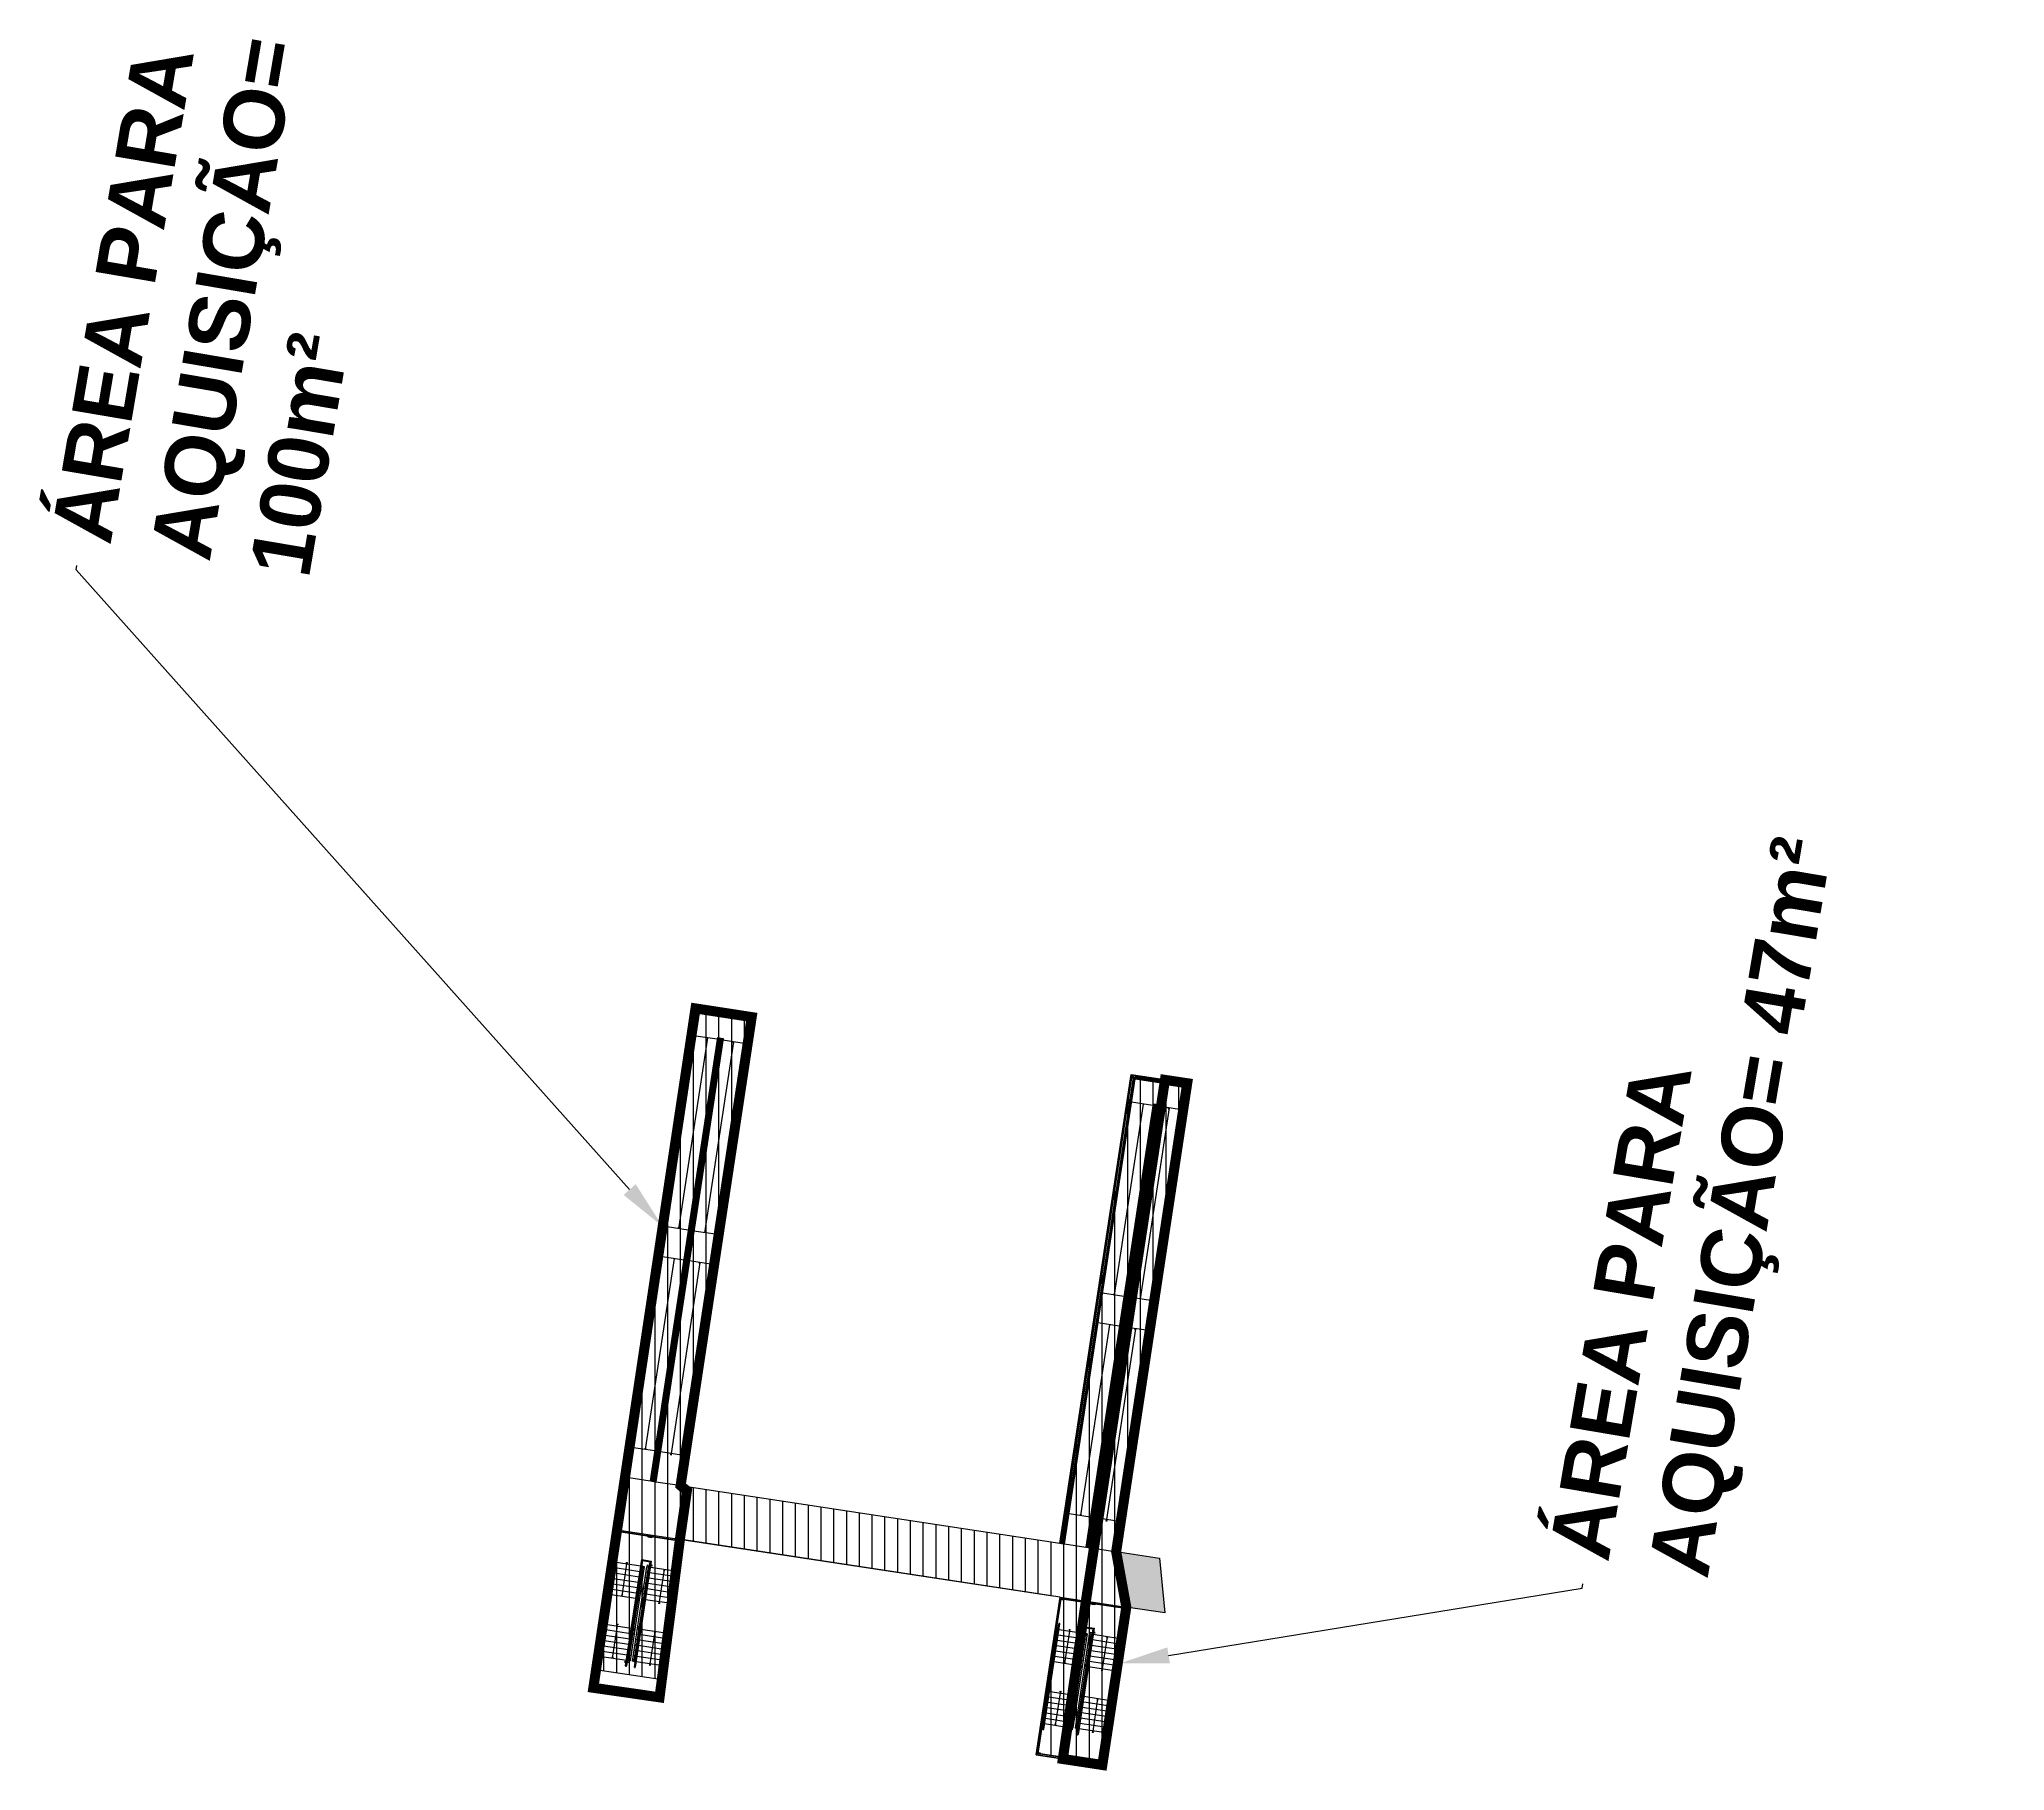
# Model space of a CAD drawing. Header units: metres. Extents: x 292198 to 326394, y 7397335 to 7462838.
# Drawn here: x 296116.2 to 296213.9, y 7457149.8 to 7457235.9 of the extents above; entities that cross this region are included whole.
import ezdxf
from ezdxf import colors
from ezdxf.entities.mleader import LeaderData, LeaderLine
from ezdxf.math import Vec2, Vec3

# ---------------------------------------------------------------- set-up
doc = ezdxf.new("R2010")
doc.units = ezdxf.units.M
doc.layers.get('0').update_dxf_attribs({"color": 5})
for name, color, linetype in [('_CALÇADA A CONSTRUIR', 9, 'Continuous'), ('_PASSARELA A CONSTRUIR', 230, 'Continuous'), ('_TEXTOS PASSARELAS', 2, 'Continuous'), ('_ÁREAA DE AQUISIÇÃO', 2, 'Continuous'), ('ARQ-ALV-BXA', 7, 'Continuous'), ('ARQ-AUX', 1, 'Continuous'), ('ARQ-AUX-02', 7, 'Continuous'), ('ARQ-TXT-QDA', 2, 'Continuous')]:
    doc.layers.add(name, color=color, linetype=linetype)
doc.styles.add('ARIAL', font='arial.ttf')
doc.styles.add('Cota', font='romans.shx')

# ---------------------------------------------------------------- blocks, each defined once
blk = doc.blocks.new('A$C0FA2317C')
at = {"layer": 'ARQ-AUX'}
h = blk.add_hatch(color=230, dxfattribs=at)
edge = h.paths.add_edge_path()
edge.add_arc((11.11, 2.017), 0.0136, 180, 540, ccw=False)
h = blk.add_hatch(color=230, dxfattribs=at)
edge = h.paths.add_edge_path()
edge.add_arc((22.21, 2.017), 0.0136, 180, 540, ccw=False)
h = blk.add_hatch(color=230, dxfattribs=at)
edge = h.paths.add_edge_path()
edge.add_arc((1.51, 0.711), 0.0136, 180, 540, ccw=False)
at = {"layer": 'ARQ-ALV-BXA', "color": 230, "ltscale": 5}
for p, q in [((1.6, 2.7), (0.01, 2.7)), ((3.2, 2.7), (1.61, 2.7)), ((22.205, 2.7), (3.21, 2.7)), ((23.56, 2.7), (22.214, 2.7)), ((23.56, 0), (23.56, 2.7)), ((23.56, 0), (23.56, 2.7)), ((1.6, 1.35), (0.01, 1.35)), ((3.2, 1.35), (1.61, 1.35)), ((22.205, 1.35), (3.21, 1.35)), ((21.868, 1.35), (3.226, 1.35)), ((23.56, 0), (0.005, 0))]:
    blk.add_line(p, q, dxfattribs=at)
at = {"layer": 'ARQ-ALV-BXA', "color": 230, "ltscale": 10}
for p, q in [((1.51, 1.529), (1.51, 2.596)), ((11.11, 1.529), (11.11, 2.596)), ((12.61, 1.529), (12.61, 2.596)), ((22.21, 1.529), (22.21, 2.596)), ((1.51, 0.179), (1.51, 1.246)), ((11.11, 0.179), (11.11, 1.246)), ((12.61, 0.179), (12.61, 1.246)), ((22.21, 0.179), (22.21, 1.246))]:
    blk.add_line(p, q, dxfattribs=at)
for points in [[(0.005, 2.596), (0.005, 1.529)], [(0.005, 1.246), (0.005, 0.179)], [(0.005, 0.025), (0.005, 0)]]:
    blk.add_lwpolyline(points, dxfattribs=at)
at = {"layer": 'ARQ-AUX', "color": 230}
for points in [[(0.105, 2.795), (0.105, 2.825), (0, 2.825), (0, 2.795)], [(0.01, 2.725), (0.105, 2.725), (0.105, 2.755)], [(1.61, 2.825), (1.505, 2.825), (1.505, 2.795)], [(1.505, 2.755), (1.505, 2.725), (1.6, 2.725)], [(1.573, 2.045), (1.51, 2.017)], [(11.11, 2.017), (1.51, 2.017)], [(1.573, 1.99), (1.51, 2.017)], [(1.705, 2.795), (1.705, 2.825), (1.61, 2.825)], [(1.61, 2.725), (1.705, 2.725), (1.705, 2.755)], [(3.21, 2.825), (3.105, 2.825), (3.105, 2.795)], [(3.105, 2.755), (3.105, 2.725), (3.2, 2.725)], [(3.305, 2.795), (3.305, 2.825), (3.21, 2.825)], [(3.21, 2.725), (3.305, 2.725), (3.305, 2.755)], [(12.668, 2.045), (12.605, 2.017)], [(12.668, 1.99), (12.605, 2.017)], [(22.21, 2.017), (12.61, 2.017)], [(22.214, 2.825), (22.11, 2.825), (22.11, 2.795)], [(22.11, 2.755), (22.11, 2.725), (22.205, 2.725)], [(22.31, 2.795), (22.31, 2.825), (22.214, 2.825)], [(22.214, 2.725), (22.31, 2.725), (22.31, 2.755)], [(23.535, 2.725), (23.535, 2.825), (23.43, 2.825), (23.43, 2.795)], [(23.43, 2.755), (23.43, 2.725), (23.535, 2.725)], [(23.465, 2.5), (23.435, 2.5), (23.435, 2.7), (23.535, 2.7), (23.535, 2.5), (23.505, 2.5)], [(0.105, 1.445), (0.105, 1.475), (0.01, 1.475)], [(0.01, 1.375), (0.105, 1.375), (0.105, 1.405)], [(1.6, 1.475), (1.505, 1.475), (1.505, 1.445)], [(1.505, 1.405), (1.505, 1.375), (1.6, 1.375)], [(1.705, 1.445), (1.705, 1.475), (1.61, 1.475)], [(1.61, 1.375), (1.705, 1.375), (1.705, 1.405)], [(3.2, 1.475), (3.105, 1.475), (3.105, 1.445)], [(3.105, 1.405), (3.105, 1.375), (3.2, 1.375)], [(3.305, 1.445), (3.305, 1.475), (3.21, 1.475)], [(3.21, 1.375), (3.305, 1.375), (3.305, 1.405)], [(22.205, 1.475), (22.11, 1.475), (22.11, 1.445)], [(22.11, 1.405), (22.11, 1.375), (22.205, 1.375)], [(23.435, 1.33), (23.435, 1.425), (23.465, 1.425)], [(23.465, 1.225), (23.435, 1.225), (23.435, 1.32)], [(23.505, 1.425), (23.535, 1.425), (23.535, 1.225), (23.505, 1.225)], [(0, 0.055), (0, 0.025), (0.105, 0.025), (0.105, 0.055)], [(0.105, 0.095), (0.105, 0.125), (0.01, 0.125)], [(1.6, 0.125), (1.505, 0.125), (1.505, 0.095)], [(1.505, 0.055), (1.505, 0.025), (1.61, 0.025)], [(11.11, 0.711), (1.51, 0.711)], [(1.705, 0.095), (1.705, 0.125), (1.61, 0.125)], [(1.61, 0.025), (1.705, 0.025), (1.705, 0.055)], [(3.2, 0.125), (3.105, 0.125), (3.105, 0.095)], [(3.105, 0.055), (3.105, 0.025), (3.21, 0.025)], [(3.305, 0.095), (3.305, 0.125), (3.21, 0.125)], [(3.21, 0.025), (3.305, 0.025), (3.305, 0.055)], [(11.047, 0.739), (11.11, 0.711)], [(11.047, 0.684), (11.11, 0.711)], [(22.21, 0.711), (12.61, 0.711)], [(22.205, 0.125), (22.11, 0.125), (22.11, 0.095)], [(22.11, 0.055), (22.11, 0.025), (22.214, 0.025)], [(22.147, 0.739), (22.21, 0.711)], [(22.147, 0.684), (22.21, 0.711)], [(22.31, 0.095), (22.31, 0.125), (22.214, 0.125)], [(22.214, 0.025), (22.31, 0.025), (22.31, 0.055)], [(23.435, 0.055), (23.435, 0), (23.535, 0), (23.535, 0.2), (23.505, 0.2)], [(23.465, 0.2), (23.435, 0.2), (23.435, 0.095)]]:
    blk.add_lwpolyline(points, dxfattribs=at)
for points in [[(0.01, 2.755), (0, 2.755), (0, 2.64), (0.01, 2.64)], [(1.61, 2.755), (1.6, 2.755), (1.6, 2.64), (1.61, 2.64)], [(3.21, 2.755), (3.2, 2.755), (3.2, 2.64), (3.21, 2.64)], [(22.214, 2.755), (22.205, 2.755), (22.205, 2.64), (22.214, 2.64)], [(0.01, 1.445), (0, 1.445), (0, 1.485), (0.01, 1.485)], [(0.01, 1.405), (0, 1.405), (0, 1.29), (0.01, 1.29)], [(1.61, 1.445), (1.6, 1.445), (1.6, 1.485), (1.61, 1.485)], [(1.61, 1.405), (1.6, 1.405), (1.6, 1.29), (1.61, 1.29)], [(3.21, 1.445), (3.2, 1.445), (3.2, 1.485), (3.21, 1.485)], [(3.21, 1.405), (3.2, 1.405), (3.2, 1.29), (3.21, 1.29)], [(22.214, 1.445), (22.205, 1.445), (22.205, 1.485), (22.214, 1.485)], [(22.214, 1.405), (22.205, 1.405), (22.205, 1.29), (22.214, 1.29)], [(23.425, 1.33), (23.465, 1.33), (23.465, 1.32), (23.425, 1.32)], [(0.01, 0.095), (0, 0.095), (0, 0.135), (0.01, 0.135)], [(1.61, 0.095), (1.6, 0.095), (1.6, 0.135), (1.61, 0.135)], [(3.21, 0.095), (3.2, 0.095), (3.2, 0.135), (3.21, 0.135)], [(22.214, 0.095), (22.205, 0.095), (22.205, 0.135), (22.214, 0.135)]]:
    blk.add_lwpolyline(points, close=True, dxfattribs=at)
for centre in [(11.11, 2.017), (22.21, 2.017), (1.51, 0.711)]:
    blk.add_circle(centre, 0.0136, dxfattribs=at)
at = {"layer": 'ARQ-AUX-02', "color": 230}
for p, q in [((0, 2.64), (23.425, 2.64)), ((0, 2.596), (23.38, 2.596)), ((23.425, 0.135), (23.425, 2.64)), ((23.465, 0.095), (23.465, 2.605)), ((23.505, 0.055), (23.505, 2.605)), ((22.299, 1.529), (0, 1.529)), ((22.254, 1.485), (0, 1.485)), ((22.254, 1.29), (0, 1.29)), ((22.299, 1.246), (0, 1.246)), ((22.254, 1.485), (22.254, 1.29)), ((22.299, 1.529), (22.299, 1.246)), ((0, 0.179), (23.38, 0.179)), ((0, 0.135), (23.425, 0.135))]:
    blk.add_line(p, q, dxfattribs=at)
for points in [[(0.01, 2.755), (0, 2.755), (0, 2.795), (0.01, 2.795)], [(1.61, 2.755), (1.6, 2.755), (1.6, 2.795), (1.61, 2.795)], [(3.21, 2.755), (3.2, 2.755), (3.2, 2.795), (3.21, 2.795)], [(22.214, 2.755), (22.205, 2.755), (22.205, 2.795), (22.214, 2.795)], [(23.465, 2.605), (23.465, 2.595), (23.505, 2.595), (23.505, 2.605)], [(23.535, 2.755), (23.525, 2.755), (23.525, 2.795), (23.535, 2.795)], [(0.01, 1.405), (0, 1.405), (0, 1.445), (0.01, 1.445)], [(1.61, 1.405), (1.6, 1.405), (1.6, 1.445), (1.61, 1.445)], [(3.21, 1.405), (3.2, 1.405), (3.2, 1.445), (3.21, 1.445)], [(22.214, 1.405), (22.205, 1.405), (22.205, 1.445), (22.214, 1.445)], [(23.465, 1.33), (23.465, 1.32), (23.505, 1.32), (23.505, 1.33)], [(0.01, 0.055), (0, 0.055), (0, 0.095), (0.01, 0.095)], [(1.61, 0.055), (1.6, 0.055), (1.6, 0.095), (1.61, 0.095)], [(3.21, 0.055), (3.2, 0.055), (3.2, 0.095), (3.21, 0.095)], [(22.214, 0.055), (22.205, 0.055), (22.205, 0.095), (22.214, 0.095)], [(23.465, 0.095), (23.465, 0.105), (23.505, 0.105), (23.505, 0.095)], [(23.495, 0.095), (23.505, 0.095), (23.505, 0.055), (23.495, 0.055)]]:
    blk.add_lwpolyline(points, close=True, dxfattribs=at)
for points in [[(0.01, 2.795), (23.525, 2.795)], [(0.01, 2.755), (23.525, 2.755)], [(23.38, 2.596), (23.38, 0.179)], [(23.425, 2.64), (23.425, 0.135)], [(0.01, 1.445), (22.205, 1.445)], [(22.205, 1.405), (0.01, 1.405)], [(23.465, 0.095), (0.01, 0.095)], [(0.01, 0.055), (23.505, 0.055)]]:
    blk.add_lwpolyline(points, dxfattribs=at)
at = {"layer": 'ARQ-TXT-QDA', "color": 230, "insert": (1.476, 0.735), "char_height": 0.06, "attachment_point": 3, "rotation": 0, "style": 'Cota'}
blk.add_mtext_dynamic_manual_height_columns('S', width=0.20593, gutter_width=1, heights=[0], dxfattribs=at)
blk = doc.blocks.new('A$C2B945DDC')
at = {"layer": 'ARQ-AUX'}
h = blk.add_hatch(color=230, dxfattribs=at)
edge = h.paths.add_edge_path()
edge.add_arc((3.22, 2.624), 0.0136, 360, 720, ccw=False)
h = blk.add_hatch(color=230, dxfattribs=at)
edge = h.paths.add_edge_path()
edge.add_arc((6.34, 2.624), 0.0136, 360, 720, ccw=False)
h = blk.add_hatch(color=230, dxfattribs=at)
edge = h.paths.add_edge_path()
edge.add_arc((1.6, 0.72), 0.0136, 180, 540, ccw=False)
h = blk.add_hatch(color=230, dxfattribs=at)
edge = h.paths.add_edge_path()
edge.add_arc((4.72, 0.72), 0.0136, 180, 540, ccw=False)
at = {"color": 230, "ltscale": 20}
for centre, start, end in [((1.322, 3.177), 89.98701, 270.01299), ((6.618, 3.177), 269.98701, 90.01299), ((1.322, 1.892), 89.98701, 270.01299), ((1.322, 1.452), 89.98701, 270.01299), ((1.322, 0.167), 89.98701, 270.01299)]:
    blk.add_arc(centre, 0.0222, start, end, dxfattribs=at)
at = {"layer": 'ARQ-ALV-BXA', "color": 230, "ltscale": 10}
for points in [[(1.6, 3.334), (0, 3.334), (0, 0.009), (1.6, 0.009)], [(1.6, 3.334), (6.34, 3.334), (6.34, 3.199)], [(1.6, 3.334), (1.6, 3.199)], [(1.6, 3.155), (1.6, 1.914)], [(1.87, 3.334), (1.87, 3.269)], [(1.87, 3.249), (1.87, 3.199)], [(1.87, 3.155), (1.87, 1.914)], [(2.14, 3.334), (2.14, 3.269)], [(2.14, 3.249), (2.14, 3.199)], [(2.14, 3.155), (2.14, 1.914)], [(2.41, 3.334), (2.41, 3.269)], [(2.41, 3.249), (2.41, 3.199)], [(2.41, 3.155), (2.41, 1.914)], [(2.68, 3.334), (2.68, 3.269)], [(2.68, 3.249), (2.68, 3.199)], [(2.68, 3.155), (2.68, 1.914)], [(2.95, 3.334), (2.95, 3.269)], [(2.95, 3.249), (2.95, 3.199)], [(2.95, 3.155), (2.95, 1.914)], [(3.22, 3.334), (3.22, 1.914)], [(4.72, 3.334), (4.72, 3.199)], [(4.72, 3.155), (4.72, 1.914)], [(4.99, 3.334), (4.99, 3.269)], [(4.99, 3.249), (4.99, 3.199)], [(4.99, 3.155), (4.99, 1.734)], [(5.26, 3.334), (5.26, 3.269)], [(5.26, 3.249), (5.26, 3.199)], [(5.26, 3.155), (5.26, 1.914)], [(5.53, 3.334), (5.53, 3.269)], [(5.53, 3.249), (5.53, 3.199)], [(5.53, 3.155), (5.53, 1.914)], [(5.8, 3.334), (5.8, 3.269)], [(5.8, 3.249), (5.8, 3.199)], [(5.8, 3.155), (5.8, 1.914)], [(6.07, 3.334), (6.07, 3.269)], [(6.07, 3.249), (6.07, 3.199)], [(6.07, 3.155), (6.07, 1.914)], [(6.34, 3.155), (6.34, 1.914)], [(1.6, 1.869), (1.6, 1.734)], [(6.34, 1.734), (1.6, 1.734)], [(1.6, 1.474), (1.6, 1.609)], [(1.6, 1.609), (6.34, 1.609)], [(1.6, 0.189), (1.6, 1.43)], [(1.87, 1.869), (1.87, 1.819)], [(1.87, 1.799), (1.87, 1.734)], [(1.87, 1.544), (1.87, 1.609)], [(1.87, 1.474), (1.87, 1.524)], [(1.87, 0.189), (1.87, 1.43)], [(2.14, 1.869), (2.14, 1.819)], [(2.14, 1.799), (2.14, 1.734)], [(2.14, 1.544), (2.14, 1.609)], [(2.14, 1.474), (2.14, 1.524)], [(2.14, 0.189), (2.14, 1.43)], [(2.41, 1.869), (2.41, 1.819)], [(2.41, 1.799), (2.41, 1.734)], [(2.41, 1.544), (2.41, 1.609)], [(2.41, 1.474), (2.41, 1.524)], [(2.41, 0.189), (2.41, 1.43)], [(2.68, 1.869), (2.68, 1.819)], [(2.68, 1.799), (2.68, 1.734)], [(2.68, 1.544), (2.68, 1.609)], [(2.68, 1.474), (2.68, 1.524)], [(2.68, 0.189), (2.68, 1.43)], [(2.95, 1.869), (2.95, 1.819)], [(2.95, 1.799), (2.95, 1.734)], [(2.95, 0.189), (2.95, 1.609)], [(3.22, 1.869), (3.22, 1.734)], [(3.22, 1.474), (3.22, 1.609)], [(3.22, 0.189), (3.22, 1.43)], [(4.72, 1.869), (4.72, 1.734)], [(4.72, 1.474), (4.72, 1.609)], [(4.72, 0.009), (4.72, 1.43)], [(4.99, 1.544), (4.99, 1.609)], [(4.99, 1.474), (4.99, 1.524)], [(4.99, 0.189), (4.99, 1.43)], [(5.26, 1.869), (5.26, 1.819)], [(5.26, 1.799), (5.26, 1.734)], [(5.26, 1.544), (5.26, 1.609)], [(5.26, 1.474), (5.26, 1.524)], [(5.26, 0.189), (5.26, 1.43)], [(5.53, 1.869), (5.53, 1.819)], [(5.53, 1.799), (5.53, 1.734)], [(5.53, 1.544), (5.53, 1.609)], [(5.53, 1.474), (5.53, 1.524)], [(5.53, 0.189), (5.53, 1.43)], [(5.8, 1.869), (5.8, 1.819)], [(5.8, 1.799), (5.8, 1.734)], [(5.8, 1.544), (5.8, 1.609)], [(5.8, 1.474), (5.8, 1.524)], [(5.8, 0.189), (5.8, 1.43)], [(6.07, 1.869), (6.07, 1.819)], [(6.07, 1.799), (6.07, 1.734)], [(6.07, 1.544), (6.07, 1.609)], [(6.07, 1.474), (6.07, 1.524)], [(6.07, 0.189), (6.07, 1.43)], [(6.34, 1.869), (6.34, 1.734)], [(6.34, 1.474), (6.34, 1.609)], [(6.34, 0.189), (6.34, 1.43)], [(6.34, 0.009), (1.6, 0.009), (1.6, 0.144)], [(1.87, 0.094), (1.87, 0.144)], [(1.87, 0.009), (1.87, 0.074)], [(2.14, 0.094), (2.14, 0.144)], [(2.14, 0.009), (2.14, 0.074)], [(2.41, 0.094), (2.41, 0.144)], [(2.41, 0.009), (2.41, 0.074)], [(2.68, 0.094), (2.68, 0.144)], [(2.68, 0.009), (2.68, 0.074)], [(2.95, 0.094), (2.95, 0.144)], [(2.95, 0.009), (2.95, 0.074)], [(3.22, 0.009), (3.22, 0.144)], [(4.99, 0.094), (4.99, 0.144)], [(4.99, 0.009), (4.99, 0.074)], [(5.26, 0.094), (5.26, 0.144)], [(5.26, 0.009), (5.26, 0.074)], [(5.53, 0.094), (5.53, 0.144)], [(5.53, 0.009), (5.53, 0.074)], [(5.8, 0.094), (5.8, 0.144)], [(5.8, 0.009), (5.8, 0.074)], [(6.07, 0.094), (6.07, 0.144)], [(6.07, 0.009), (6.07, 0.074)], [(6.34, 0.009), (6.34, 0.144)]]:
    blk.add_lwpolyline(points, dxfattribs=at)
at = {"layer": 'ARQ-AUX', "color": 230}
for points in [[(0.095, 3.134), (0.125, 3.134), (0.125, 3.334), (0.025, 3.334), (0.025, 3.134), (0.055, 3.134)], [(1.6, 3.269), (1.6, 3.269), (1.6, 3.309), (1.495, 3.309), (1.495, 3.209), (1.59, 3.209)], [(1.6, 3.209), (1.6, 3.209)], [(3.22, 3.269), (3.22, 3.269), (3.22, 3.309), (3.115, 3.309), (3.115, 3.269)], [(3.115, 3.249), (3.115, 3.209), (3.21, 3.209)], [(4.72, 3.269), (4.72, 3.269), (4.72, 3.309), (4.615, 3.309), (4.615, 3.269)], [(4.615, 3.249), (4.615, 3.209), (4.71, 3.209)], [(6.34, 3.269), (6.34, 3.269), (6.34, 3.309), (6.235, 3.309), (6.235, 3.269)], [(6.235, 3.249), (6.235, 3.209), (6.33, 3.209)], [(7.845, 3.134), (7.815, 3.134), (7.815, 3.334), (7.915, 3.334), (7.915, 3.134), (7.885, 3.134)], [(1.663, 2.652), (1.6, 2.624)], [(3.22, 2.624), (1.6, 2.624)], [(1.663, 2.596), (1.6, 2.624)], [(4.783, 2.652), (4.72, 2.624)], [(6.34, 2.624), (4.72, 2.624)], [(4.783, 2.596), (4.72, 2.624)], [(0.065, 1.772), (0.025, 1.772), (0.025, 1.572), (0.065, 1.572)], [(0.125, 1.677), (0.125, 1.772), (0.085, 1.772)], [(0.085, 1.572), (0.125, 1.572), (0.125, 1.667)], [(1.6, 1.799), (1.6, 1.799), (1.6, 1.759), (1.495, 1.759), (1.495, 1.859), (1.59, 1.859)], [(1.6, 1.544), (1.6, 1.544), (1.6, 1.584), (1.705, 1.584), (1.705, 1.544)], [(1.705, 1.524), (1.705, 1.484), (1.61, 1.484)], [(3.115, 1.819), (3.115, 1.859), (3.21, 1.859)], [(3.22, 1.799), (3.22, 1.799), (3.22, 1.759), (3.115, 1.759), (3.115, 1.799)], [(3.22, 1.544), (3.22, 1.544), (3.22, 1.584), (3.325, 1.584), (3.325, 1.544)], [(3.325, 1.524), (3.325, 1.484), (3.23, 1.484)], [(4.615, 1.819), (4.615, 1.859), (4.71, 1.859)], [(4.72, 1.799), (4.72, 1.799), (4.72, 1.759), (4.615, 1.759), (4.615, 1.799)], [(4.72, 1.544), (4.72, 1.544), (4.72, 1.584), (4.825, 1.584), (4.825, 1.544)], [(4.825, 1.524), (4.825, 1.484), (4.73, 1.484)], [(6.235, 1.819), (6.235, 1.859), (6.33, 1.859)], [(6.34, 1.799), (6.34, 1.799), (6.34, 1.759), (6.235, 1.759), (6.235, 1.799)], [(6.34, 1.544), (6.34, 1.544), (6.34, 1.584), (6.445, 1.584), (6.445, 1.484), (6.35, 1.484)], [(7.815, 1.677), (7.815, 1.772), (7.855, 1.772)], [(7.855, 1.572), (7.815, 1.572), (7.815, 1.667)], [(7.875, 1.772), (7.915, 1.772), (7.915, 1.572), (7.875, 1.572)], [(0.125, 0.074), (0.125, 0.009), (0.025, 0.009), (0.025, 0.209), (0.065, 0.209)], [(0.085, 0.209), (0.125, 0.209), (0.125, 0.094)], [(1.6, 0.72), (3.22, 0.72)], [(1.6, 0.074), (1.6, 0.074), (1.6, 0.034), (1.705, 0.034), (1.705, 0.074)], [(1.705, 0.094), (1.705, 0.134), (1.61, 0.134)], [(3.157, 0.747), (3.22, 0.72)], [(3.157, 0.692), (3.22, 0.72)], [(3.22, 0.074), (3.22, 0.074), (3.22, 0.034), (3.325, 0.034), (3.325, 0.074)], [(3.325, 0.094), (3.325, 0.134), (3.23, 0.134)], [(4.72, 0.72), (6.34, 0.72)], [(4.72, 0.074), (4.72, 0.074), (4.72, 0.034), (4.825, 0.034), (4.825, 0.074)], [(4.825, 0.094), (4.825, 0.134), (4.73, 0.134)], [(6.277, 0.747), (6.34, 0.72)], [(6.277, 0.692), (6.34, 0.72)], [(6.34, 0.074), (6.34, 0.074), (6.34, 0.034), (6.445, 0.034), (6.445, 0.134), (6.35, 0.134)], [(6.34, 0.134), (6.34, 0.134)], [(7.815, 0.074), (7.815, 0.009), (7.915, 0.009), (7.915, 0.209), (7.875, 0.209)], [(7.855, 0.209), (7.815, 0.209), (7.815, 0.094)]]:
    blk.add_lwpolyline(points, dxfattribs=at)
for points in [[(1.59, 3.199), (1.59, 3.249), (1.6, 3.249), (1.6, 3.199)], [(3.21, 3.199), (3.21, 3.249), (3.22, 3.249), (3.22, 3.199)], [(4.71, 3.199), (4.71, 3.249), (4.72, 3.249), (4.72, 3.199)], [(6.33, 3.199), (6.33, 3.249), (6.34, 3.249), (6.34, 3.199)], [(0.135, 1.677), (0.095, 1.677), (0.095, 1.667), (0.135, 1.667)], [(1.59, 1.869), (1.59, 1.819), (1.6, 1.819), (1.6, 1.869)], [(1.61, 1.474), (1.61, 1.524), (1.6, 1.524), (1.6, 1.474)], [(3.21, 1.869), (3.21, 1.819), (3.22, 1.819), (3.22, 1.869)], [(3.23, 1.474), (3.23, 1.524), (3.22, 1.524), (3.22, 1.474)], [(4.71, 1.869), (4.71, 1.819), (4.72, 1.819), (4.72, 1.869)], [(4.73, 1.474), (4.73, 1.524), (4.72, 1.524), (4.72, 1.474)], [(6.33, 1.869), (6.33, 1.819), (6.34, 1.819), (6.34, 1.869)], [(6.35, 1.474), (6.35, 1.524), (6.34, 1.524), (6.34, 1.474)], [(7.805, 1.677), (7.845, 1.677), (7.845, 1.667), (7.805, 1.667)], [(1.61, 0.144), (1.61, 0.094), (1.6, 0.094), (1.6, 0.144)], [(3.23, 0.144), (3.23, 0.094), (3.22, 0.094), (3.22, 0.144)], [(4.73, 0.144), (4.73, 0.094), (4.72, 0.094), (4.72, 0.144)], [(6.35, 0.144), (6.35, 0.094), (6.34, 0.094), (6.34, 0.144)]]:
    blk.add_lwpolyline(points, close=True, dxfattribs=at)
for centre in [(3.22, 2.624), (6.34, 2.624), (1.6, 0.72), (4.72, 0.72)]:
    blk.add_circle(centre, 0.0136, dxfattribs=at)
at = {"layer": 'ARQ-AUX-02', "color": 230}
for p, q in [((0.065, 0.074), (0.065, 3.239)), ((0.075, 3.269), (7.865, 3.269)), ((0.085, 3.249), (6.34, 3.249)), ((0.085, 0.094), (0.085, 3.239)), ((1.322, 3.199), (6.618, 3.199)), ((1.322, 3.155), (6.618, 3.155)), ((7.855, 0.094), (7.855, 3.239)), ((7.875, 0.074), (7.875, 3.239)), ((1.6, 1.819), (6.34, 1.819)), ((1.6, 1.799), (6.34, 1.799)), ((6.34, 1.544), (1.6, 1.544)), ((6.34, 1.524), (1.6, 1.524)), ((6.34, 0.094), (0.075, 0.094)), ((6.34, 0.074), (0.075, 0.074)), ((6.618, 0.189), (1.322, 0.189)), ((6.618, 0.144), (1.322, 0.144))]:
    blk.add_line(p, q, dxfattribs=at)
for points in [[(0.075, 3.249), (0.065, 3.249), (0.065, 3.269), (0.075, 3.269)], [(0.085, 3.249), (0.085, 3.24), (0.065, 3.24), (0.065, 3.249)], [(1.6, 3.249), (1.59, 3.249), (1.59, 3.269), (1.6, 3.269)], [(3.22, 3.249), (3.21, 3.249), (3.21, 3.269), (3.22, 3.269)], [(4.72, 3.249), (4.71, 3.249), (4.71, 3.269), (4.72, 3.269)], [(6.34, 3.249), (6.33, 3.249), (6.33, 3.269), (6.34, 3.269)], [(7.855, 3.249), (7.855, 3.24), (7.875, 3.24), (7.875, 3.249)], [(7.865, 3.249), (7.875, 3.249), (7.875, 3.269), (7.865, 3.269)], [(0.095, 1.677), (0.095, 1.667), (0.055, 1.667), (0.055, 1.677)], [(1.6, 1.819), (1.59, 1.819), (1.59, 1.799), (1.6, 1.799)], [(1.6, 1.524), (1.61, 1.524), (1.61, 1.544), (1.6, 1.544)], [(3.22, 1.819), (3.21, 1.819), (3.21, 1.799), (3.22, 1.799)], [(3.22, 1.524), (3.23, 1.524), (3.23, 1.544), (3.22, 1.544)], [(4.72, 1.819), (4.71, 1.819), (4.71, 1.799), (4.72, 1.799)], [(4.72, 1.524), (4.73, 1.524), (4.73, 1.544), (4.72, 1.544)], [(6.34, 1.819), (6.33, 1.819), (6.33, 1.799), (6.34, 1.799)], [(6.34, 1.524), (6.35, 1.524), (6.35, 1.544), (6.34, 1.544)], [(7.845, 1.677), (7.845, 1.667), (7.885, 1.667), (7.885, 1.677)], [(0.085, 0.094), (0.085, 0.104), (0.065, 0.104), (0.065, 0.094)], [(0.075, 0.094), (0.065, 0.094), (0.065, 0.074), (0.075, 0.074)], [(1.6, 0.094), (1.61, 0.094), (1.61, 0.074), (1.6, 0.074)], [(3.22, 0.094), (3.23, 0.094), (3.23, 0.074), (3.22, 0.074)], [(4.72, 0.094), (4.73, 0.094), (4.73, 0.074), (4.72, 0.074)], [(6.34, 0.094), (6.35, 0.094), (6.35, 0.074), (6.34, 0.074)], [(7.855, 0.094), (7.855, 0.104), (7.875, 0.104), (7.875, 0.094)], [(7.865, 0.094), (7.875, 0.094), (7.875, 0.074), (7.865, 0.074)]]:
    blk.add_lwpolyline(points, close=True, dxfattribs=at)
for points in [[(6.34, 3.334), (7.94, 3.334), (7.94, 0.009), (6.34, 0.009)], [(1.322, 1.914), (6.662, 1.914), (6.662, 1.43), (1.322, 1.43)], [(6.618, 1.869), (1.322, 1.869)], [(1.322, 1.474), (6.618, 1.474)], [(6.618, 1.869), (6.618, 1.474)], [(7.855, 0.094), (6.35, 0.094)], [(6.35, 0.074), (7.875, 0.074)]]:
    blk.add_lwpolyline(points, dxfattribs=at)
at = {"layer": 'ARQ-TXT-QDA', "color": 230, "char_height": 0.06, "attachment_point": 3, "style": 'Cota'}
for insert, rotation in [((1.451, 1.939), 180), ((6.489, 1.405), 0)]:
    blk.add_mtext_dynamic_manual_height_columns('14', width=0.20593, gutter_width=1, heights=[0], dxfattribs=dict(at, insert=insert, rotation=rotation))
at = {"layer": 'ARQ-TXT-QDA', "color": 230, "char_height": 0.06, "width": 2.66862, "attachment_point": 3, "style": 'Cota'}
for insert, rotation in [((3.27, 2.581), 180), ((6.371, 2.59), 180), ((1.569, 0.754), 0), ((4.67, 0.763), 0)]:
    blk.add_mtext('S', dxfattribs=dict(at, insert=insert, rotation=rotation))

msp = doc.modelspace()

# ---------------------------------------------------------------- hatches: boundary and pattern name
at = {"layer": '_CALÇADA A CONSTRUIR'}
h = msp.add_hatch(color=9, dxfattribs=at)
h.dxf.hatch_style = 1
h.paths.add_polyline_path([(296172.204, 7457157.679), (296170.281, 7457157.972), (296169.778, 7457160.729), (296171.929, 7457160.397)])
at = {"layer": '_PASSARELA A CONSTRUIR', "ltscale": 0.1, "transparency": 33554687}
h = msp.add_hatch(dxfattribs=at)
h.set_pattern_fill('ANSI31', color=256, scale=0.2, angle=45)
h.paths.add_polyline_path([(296148.867, 7457187.737), (296151.659, 7457187.307), (296148.126, 7457164.018), (296166.984, 7457161.148), (296170.519, 7457184.455), (296173.31, 7457184.018), (296169.777, 7457160.724), (296170.281, 7457157.972), (296169.09, 7457150.122), (296165.803, 7457150.621), (296166.994, 7457158.471), (296148.284, 7457161.314), (296147.228, 7457154.352), (296143.898, 7457154.855)])

# ---------------------------------------------------------------- linework, layer by layer
at = {"layer": '_CALÇADA A CONSTRUIR', "color": 1}
msp.add_lwpolyline([(296172.204, 7457157.679), (296170.281, 7457157.972), (296169.778, 7457160.729), (296171.929, 7457160.397), (296172.204, 7457157.679)], close=True, dxfattribs=at)
at = {"layer": '_PASSARELA A CONSTRUIR', "ltscale": 0.1, "transparency": 33554687, "flags": 128}
msp.add_lwpolyline([(296148.867, 7457187.737), (296148.867, 7457187.737), (296148.867, 7457187.737), (296151.659, 7457187.307), (296148.126, 7457164.018), (296166.984, 7457161.148), (296170.519, 7457184.455), (296173.31, 7457184.018), (296169.777, 7457160.724), (296170.281, 7457157.972), (296169.09, 7457150.122), (296169.09, 7457150.122), (296169.09, 7457150.122), (296165.803, 7457150.621), (296166.994, 7457158.471), (296148.284, 7457161.314), (296147.228, 7457154.352), (296143.898, 7457154.855), (296148.867, 7457187.737)], dxfattribs=at)
at = {"layer": '_PASSARELA A CONSTRUIR'}
for points in [[(296148.126, 7457164.018), (296166.984, 7457161.148)], [(296148.284, 7457161.314), (296166.63, 7457158.526)]]:
    msp.add_lwpolyline(points, dxfattribs=at)
at = {"layer": '_ÁREAA DE AQUISIÇÃO', "const_width": 0.5, "flags": 128}
for points in [[(296148.438, 7457163.756), (296148.125, 7457164.014), (296151.659, 7457187.307), (296148.866, 7457187.737), (296143.787, 7457153.96), (296147.078, 7457153.486), (296148.09, 7457161.338), (296148.438, 7457163.756)], [(296172.204, 7457184.185), (296172.204, 7457184.185), (296172.204, 7457184.185), (296173.31, 7457184.018), (296169.778, 7457160.729), (296170.281, 7457157.972), (296169.09, 7457150.122), (296167.126, 7457150.42), (296168.274, 7457158.277), (296172.204, 7457184.185), (296172.204, 7457184.185)]]:
    msp.add_lwpolyline(points, dxfattribs=at)

# ---------------------------------------------------------------- block references
for name, p, rotation in [('A$C0FA2317C', (296148.125, 7457164.014), 81.37491767900431), ('A$C0FA2317C', (296169.777, 7457160.724), 81.3749176790043), ('A$C2B945DDC', (296147.084, 7457153.46), 81.37470987734113), ('A$C2B945DDC', (296169.1, 7457150.121), 81.37470987734103)]:
    msp.add_blockref(name, p, dxfattribs=dict(rotation=rotation))

# ---------------------------------------------------------------- leaders
at = {"layer": '_TEXTOS PASSARELAS'}
ml = msp.add_multileader_mtext('Standard', dxfattribs=at)
ml.set_content('{\\fArial|b1|i0|c0|p34;ÁREA PARA\\PAQUISIÇÃO=\\P100m²}', color=256, style='ARIAL')
ml.set_leader_properties()
ml.build(insert=Vec2(0, 0))
ml.multileader.update_dxf_attribs({"text_right_attachment_type": 6, "dogleg_length": 0.54, "arrow_head_size": 2.449})
ctx = ml.context
ctx.base_point, ctx.char_height, ctx.arrow_head_size, ctx.landing_gap_size, ctx.plane_origin, ctx.plane_x_axis, ctx.plane_y_axis = Vec3(296118.113, 7457209.763), 3, 2.449, 1.225, Vec3(296141.757, 7457187.808), Vec3(0.167433, 0.985883), Vec3(-0.985883, 0.167433)
ctx.right_attachment = 6
notes = []
notes.append((ctx, [(0, (1, 1, 0), (296118.076, 7457209.546), (0.167433, 0.985883), 0.22, [(0, [(296147.223, 7457176.904)], 0, [])])]))
ctx.mtext.insert, ctx.mtext.text_direction, ctx.mtext.rotation, ctx.mtext.flow_direction = Vec3(296116.814, 7457211.226), Vec3(0.167433, 0.985883), 1.402571, 5
ml = msp.add_multileader_mtext('Standard', dxfattribs=at)
ml.set_content('{\\fArial|b1|i0|c0|p34;ÁREA PARA\\PAQUISIÇÃO= 47m²}', color=256, style='ARIAL')
ml.set_leader_properties()
ml.build(insert=Vec2(0, 0))
ml.multileader.update_dxf_attribs({"text_right_attachment_type": 6, "dogleg_length": 0.22, "arrow_head_size": 2.449})
ctx = ml.context
ctx.base_point, ctx.char_height, ctx.arrow_head_size, ctx.landing_gap_size, ctx.plane_origin, ctx.plane_x_axis, ctx.plane_y_axis = Vec3(296192.974, 7457159.126), 3, 2.449, 1.225, Vec3(296191.666, 7457176.341), Vec3(0.167433, 0.985883), Vec3(-0.985883, 0.167433)
ctx.right_attachment = 6
notes.append((ctx, [(0, (1, 1, 0), (296192.937, 7457158.909), (0.167433, 0.985883), 0.22, [(0, [(296169.968, 7457155.178)], 0, [])])]))
ctx.mtext.insert, ctx.mtext.text_direction, ctx.mtext.rotation, ctx.mtext.flow_direction = Vec3(296191.277, 7457160.656), Vec3(0.167433, 0.985883), 1.402571, 5
for ctx, leaders in notes:
    for number, flags, end, landing, length, lines in leaders:
        leader = LeaderData()
        leader.index, (leader.has_last_leader_line, leader.has_dogleg_vector, leader.attachment_direction) = number, flags
        leader.last_leader_point, leader.dogleg_vector, leader.dogleg_length = Vec3(end), Vec3(landing), length
        for number, points, colour, breaks in lines:
            line = LeaderLine()
            line.index, line.vertices, line.color, line.breaks = number, Vec3.list(points), colors.encode_raw_color(colour), breaks
            leader.lines.append(line)
        ctx.leaders.append(leader)

doc.saveas('drawing.dxf')
